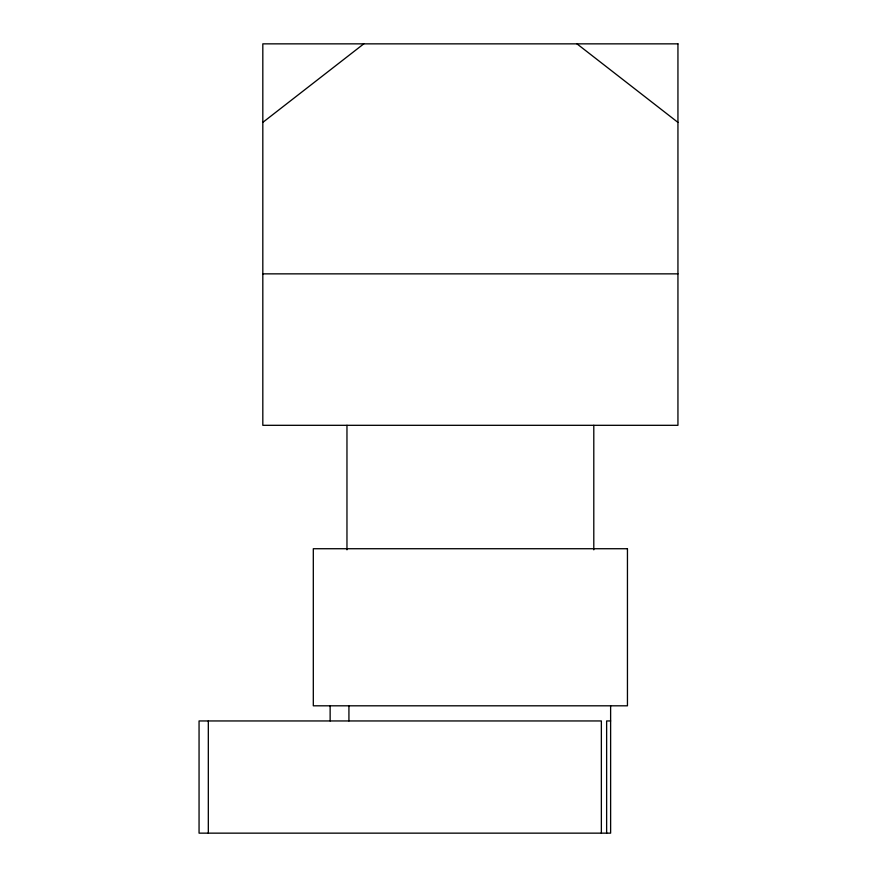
<?xml version="1.0" encoding="UTF-8"?>
<svg xmlns="http://www.w3.org/2000/svg" width="877" height="877" viewBox="0 0 877 877"><rect width="100%" height="100%" fill="white"/><g stroke="black" fill="none" stroke-linecap="round" stroke-linejoin="round"><path stroke-width="1.32" d="M262.815 122.385L363.791 43.85M262.815 273.854L677.943 273.854M610.622 720.949L606.632 720.949L606.632 833.15M576.967 43.85L677.943 122.385M610.622 705.886L610.622 833.15L199.057 833.15L199.057 720.949L601.359 720.949L601.359 833.15M593.795 425.312L593.795 549.824M348.925 705.886L348.925 720.949M346.963 425.312L346.963 549.824M330.136 705.886L330.136 720.949M208.32 720.949L208.32 833.15M677.943 43.85L262.815 43.85L262.815 425.312L677.943 425.312L677.943 43.85M627.45 548.728L313.308 548.728L313.308 705.81L627.45 705.81L627.45 548.728"/></g></svg>
